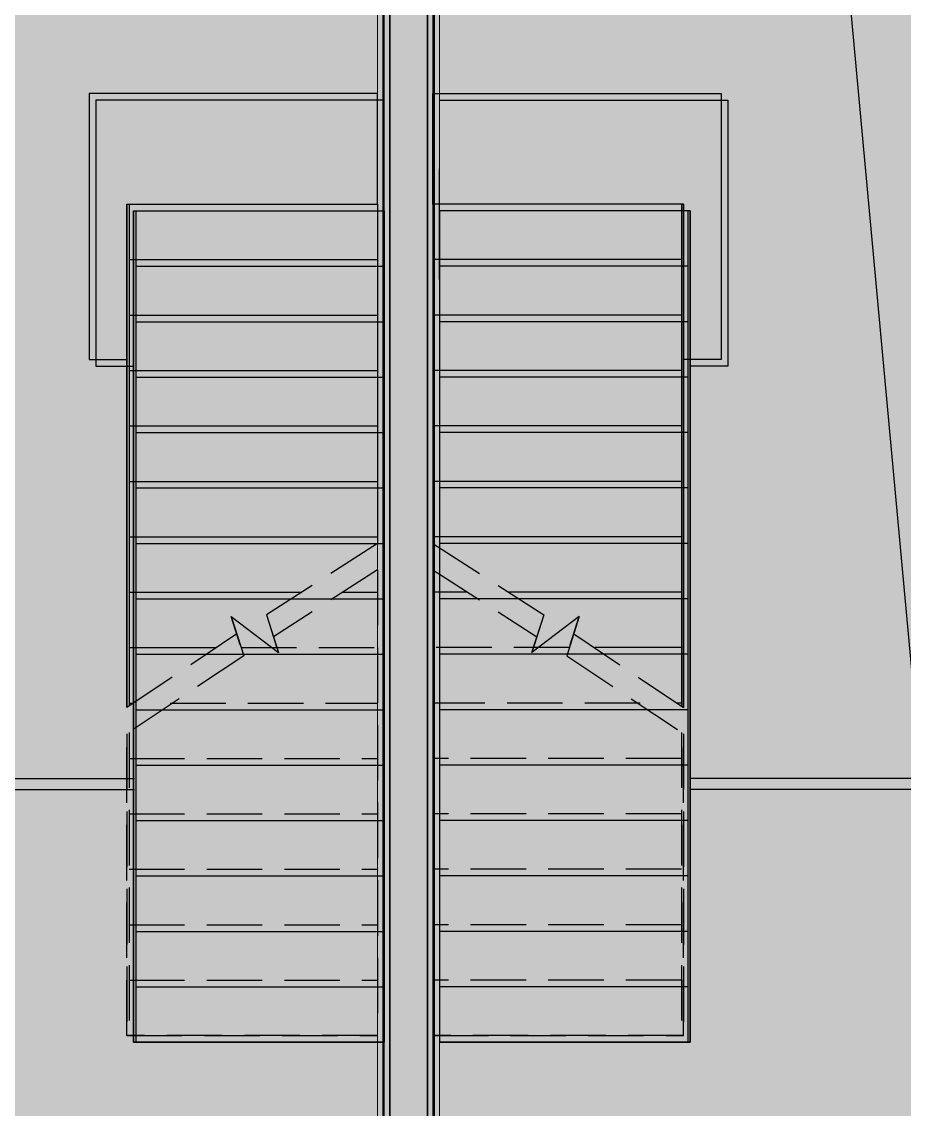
# Model space of a CAD drawing. Header units: inches. Extents: x 143994 to 247866, y 243815 to 272761.
# Drawn here: x 170397 to 174376, y 254934 to 259839 of the extents above; entities that cross this region are included whole.
import ezdxf

# ---------------------------------------------------------------- set-up
doc = ezdxf.new("R2010")
doc.units = ezdxf.units.IN
doc.header["$LTSCALE"] = 1000
doc.header["$MEASUREMENT"] = 0
doc.linetypes.add('DASH', pattern=[0.35, 0.25, -0.1])
doc.layers.get('DEFPOINTS').update_dxf_attribs({"color": 62})
for name, color, linetype in [('0-建筑1F', 127, 'Continuous'), ('0-建筑2F', 127, 'Continuous'), ('I-finish', 8, 'Continuous'), ('STAIR', 142, 'Continuous')]:
    doc.layers.add(name, color=color, linetype=linetype)
doc.layers.add('A-Wall', color=254, linetype='Continuous', lineweight=35)
doc.layers.add('W-保温层', color=8, linetype='Continuous', lineweight=13)

# ---------------------------------------------------------------- blocks, each defined once
blk = doc.blocks.new('144')
at = {"layer": 'A-Wall', "color": 127}
for p, q in [((652986.9, -378610.3), (652986.9, -390150.3)), ((653186.9, -390150.3), (653186.9, -378610.3))]:
    blk.add_line(p, q, dxfattribs=at)
at = {"layer": 'STAIR', "color": 127}
for p, q in [((652961.9, -380670.3), (651661.9, -380670.3)), ((651661.9, -380670.3), (651661.9, -381870.3)), ((652961.9, -381170.3), (652961.9, -380670.3)), ((653211.9, -380670.3), (654511.9, -380670.3)), ((653211.9, -381170.3), (653211.9, -380670.3)), ((654511.9, -380670.3), (654511.9, -381870.3)), ((651831.9, -381170.3), (651831.9, -383440.1)), ((651831.9, -383440.1), (651831.9, -381170.3)), ((651831.9, -381170.3), (652961.9, -381170.3)), ((651831.9, -383440.1), (651831.9, -381170.3)), ((651831.9, -381170.3), (652961.9, -381170.3)), ((651841.9, -381170.3), (651841.9, -383433.7)), ((652961.9, -381170.3), (652961.9, -382700.8)), ((652961.9, -381170.3), (652961.9, -382700.8)), ((654341.9, -381170.3), (653211.9, -381170.3)), ((653211.9, -381170.3), (653211.9, -382700.8)), ((654341.9, -381170.3), (653211.9, -381170.3)), ((653211.9, -381170.3), (653211.9, -382700.8)), ((654331.9, -381170.3), (654331.9, -383433.7)), ((654341.9, -381170.3), (654341.9, -383440.1)), ((654341.9, -383440.1), (654341.9, -381170.3)), ((654341.9, -383440.1), (654341.9, -381170.3)), ((651841.9, -381420.3), (652961.9, -381420.3)), ((654331.9, -381420.3), (653211.9, -381420.3)), ((651841.9, -381670.3), (652961.9, -381670.3)), ((654331.9, -381670.3), (653211.9, -381670.3)), ((651661.9, -381870.3), (651831.9, -381870.3)), ((654511.9, -381870.3), (654341.9, -381870.3)), ((651841.9, -381920.3), (652961.9, -381920.3)), ((654331.9, -381920.3), (653211.9, -381920.3)), ((651841.9, -382170.3), (652961.9, -382170.3)), ((654331.9, -382170.3), (653211.9, -382170.3)), ((651841.9, -382420.3), (652961.9, -382420.3)), ((654331.9, -382420.3), (653211.9, -382420.3)), ((651841.9, -382670.3), (652961.9, -382670.3)), ((654331.9, -382670.3), (653211.9, -382670.3)), ((651841.9, -382920.3), (652620.6, -382920.3)), ((652805.5, -382920.3), (652961.9, -382920.3)), ((653368.3, -382920.3), (653211.9, -382920.3)), ((654331.9, -382920.3), (653553.3, -382920.3)), ((652343.1, -383158.1), (652302, -383029.5)), ((652302, -383029.5), (652516.1, -383192.3)), ((653871.8, -383029.5), (653657.8, -383192.3)), ((653830.7, -383158.1), (653871.8, -383029.5)), ((652516.1, -383192.3), (652477.5, -383071.7)), ((653657.8, -383192.3), (653696.4, -383071.7)), ((651841.9, -383170.3), (652231.7, -383170.3)), ((654331.9, -383170.3), (653942.2, -383170.3)), ((651841.9, -383420.3), (651862.8, -383420.3)), ((654331.9, -383420.3), (654311.1, -383420.3))]:
    blk.add_line(p, q, dxfattribs=at)
at = {"layer": 'STAIR', "color": 127, "linetype": 'DASH'}
for p, q in [((652961.9, -382700.8), (652461.7, -383022.4)), ((653211.9, -382700.8), (653712.1, -383022.4)), ((652961.9, -382819.7), (652493.3, -383121)), ((652961.9, -382819.7), (652961.9, -384920.3)), ((652961.9, -382819.7), (652961.9, -384920.3)), ((653211.9, -382819.7), (653680.6, -383121)), ((653211.9, -382819.7), (653211.9, -384920.3)), ((653211.9, -382819.7), (653211.9, -384920.3)), ((652302, -383029.5), (652358.9, -383207.4)), ((652461.7, -383022.4), (652516.1, -383192.3)), ((653712.1, -383022.4), (653657.8, -383192.3)), ((653871.8, -383029.5), (653814.9, -383207.4)), ((652327.4, -383108.8), (651831.9, -383440.1)), ((653846.5, -383108.8), (654341.9, -383440.1)), ((652358.9, -383207.4), (651831.9, -383559)), ((652347, -383170.3), (652961.9, -383170.3)), ((653826.8, -383170.3), (653211.9, -383170.3)), ((653814.9, -383207.4), (654341.9, -383559)), ((652027.7, -383420.3), (652961.9, -383420.3)), ((654146.1, -383420.3), (653211.9, -383420.3)), ((651841.9, -383552.6), (651841.9, -384920.3)), ((654331.9, -383552.6), (654331.9, -384920.3)), ((651831.9, -383559), (651831.9, -384920.3)), ((651831.9, -384920.3), (651831.9, -383559)), ((651831.9, -384920.3), (651831.9, -383559)), ((654341.9, -383559), (654341.9, -384920.3)), ((654341.9, -384920.3), (654341.9, -383559)), ((654341.9, -384920.3), (654341.9, -383559)), ((651841.9, -383670.3), (652961.9, -383670.3)), ((654331.9, -383670.3), (653211.9, -383670.3)), ((651841.9, -383920.3), (652961.9, -383920.3)), ((654331.9, -383920.3), (653211.9, -383920.3)), ((651841.9, -384170.3), (652961.9, -384170.3)), ((654331.9, -384170.3), (653211.9, -384170.3)), ((651841.9, -384420.3), (652961.9, -384420.3)), ((654331.9, -384420.3), (653211.9, -384420.3)), ((651841.9, -384670.3), (652961.9, -384670.3)), ((654331.9, -384670.3), (653211.9, -384670.3)), ((651831.9, -384920.3), (652961.9, -384920.3)), ((652961.9, -384920.3), (651831.9, -384920.3)), ((652961.9, -384920.3), (651831.9, -384920.3)), ((654341.9, -384920.3), (653211.9, -384920.3)), ((653211.9, -384920.3), (654341.9, -384920.3)), ((653211.9, -384920.3), (654341.9, -384920.3))]:
    blk.add_line(p, q, dxfattribs=at)
at = {"layer": 'W-保温层', "color": 127}
for p, q in [((652961.9, -390150.3), (652961.9, -378610.3)), ((653211.9, -390150.3), (653211.9, -378610.3))]:
    blk.add_line(p, q, dxfattribs=at)
blk = doc.blocks.new('1442323')
at = {"layer": 'A-Wall', "color": 127}
for p, q in [((695036.9, -378699.3), (695036.9, -390239.3)), ((695236.9, -390239.3), (695236.9, -378699.3))]:
    blk.add_line(p, q, dxfattribs=at)
at = {"layer": 'I-finish', "color": 127}
for p, q in [((697436.9, -383819.3), (696994.3, -379018.8)), ((692836.9, -383819.3), (693886.9, -383819.3)), ((697436.9, -383819.3), (696391.9, -383819.3)), ((692836.9, -383869.3), (693886.9, -383869.3)), ((697436.9, -383869.3), (696391.9, -383869.3))]:
    blk.add_line(p, q, dxfattribs=at)
at = {"layer": 'STAIR', "color": 127}
for p, q in [((695011.9, -380759.3), (693711.9, -380759.3)), ((693711.9, -380759.3), (693711.9, -381959.3)), ((695261.9, -380759.3), (696561.9, -380759.3)), ((696561.9, -380759.3), (696561.9, -381959.3)), ((695261.9, -381569.3), (695261.9, -381069.3)), ((693881.9, -381259.3), (693881.9, -385009.3)), ((693881.9, -381259.3), (695011.9, -381259.3)), ((693881.9, -385009.3), (693881.9, -381259.3)), ((693881.9, -381259.3), (695011.9, -381259.3)), ((693881.9, -385009.3), (693881.9, -381259.3)), ((693891.9, -381259.3), (693891.9, -385009.3)), ((695011.9, -381259.3), (695011.9, -385009.3)), ((695011.9, -381259.3), (695011.9, -385009.3)), ((696391.9, -381259.3), (695261.9, -381259.3)), ((695261.9, -381259.3), (695261.9, -385009.3)), ((696391.9, -381259.3), (695261.9, -381259.3)), ((695261.9, -381259.3), (695261.9, -385009.3)), ((696381.9, -381259.3), (696381.9, -385009.3)), ((696391.9, -381259.3), (696391.9, -385009.3)), ((696391.9, -385009.3), (696391.9, -381259.3)), ((696391.9, -385009.3), (696391.9, -381259.3)), ((693891.9, -381509.3), (695011.9, -381509.3)), ((696381.9, -381509.3), (695261.9, -381509.3)), ((693891.9, -381759.3), (695011.9, -381759.3)), ((696381.9, -381759.3), (695261.9, -381759.3)), ((693711.9, -381959.3), (693881.9, -381959.3)), ((696561.9, -381959.3), (696391.9, -381959.3)), ((693891.9, -382009.3), (695011.9, -382009.3)), ((696381.9, -382009.3), (695261.9, -382009.3)), ((693891.9, -382259.3), (695011.9, -382259.3)), ((696381.9, -382259.3), (695261.9, -382259.3)), ((693891.9, -382509.3), (695011.9, -382509.3)), ((696381.9, -382509.3), (695261.9, -382509.3)), ((693891.9, -382759.3), (695011.9, -382759.3)), ((696381.9, -382759.3), (695261.9, -382759.3)), ((693891.9, -383009.3), (695011.9, -383009.3)), ((696381.9, -383009.3), (695261.9, -383009.3)), ((693891.9, -383259.3), (695011.9, -383259.3)), ((696381.9, -383259.3), (695261.9, -383259.3)), ((693891.9, -383509.3), (695011.9, -383509.3)), ((696381.9, -383509.3), (695261.9, -383509.3)), ((693891.9, -383759.3), (695011.9, -383759.3)), ((696381.9, -383759.3), (695261.9, -383759.3)), ((693891.9, -384009.3), (695011.9, -384009.3)), ((696381.9, -384009.3), (695261.9, -384009.3)), ((693891.9, -384259.3), (695011.9, -384259.3)), ((696381.9, -384259.3), (695261.9, -384259.3)), ((693891.9, -384509.3), (695011.9, -384509.3)), ((696381.9, -384509.3), (695261.9, -384509.3)), ((693891.9, -384759.3), (695011.9, -384759.3)), ((696381.9, -384759.3), (695261.9, -384759.3)), ((693881.9, -385009.3), (695011.9, -385009.3)), ((695011.9, -385009.3), (693881.9, -385009.3)), ((695011.9, -385009.3), (693881.9, -385009.3)), ((696391.9, -385009.3), (695261.9, -385009.3)), ((695261.9, -385009.3), (696391.9, -385009.3)), ((695261.9, -385009.3), (696391.9, -385009.3))]:
    blk.add_line(p, q, dxfattribs=at)
at = {"layer": 'W-保温层', "color": 127}
for p, q in [((695011.9, -390239.3), (695011.9, -378699.3)), ((695261.9, -390239.3), (695261.9, -378699.3))]:
    blk.add_line(p, q, dxfattribs=at)

msp = doc.modelspace()

# ---------------------------------------------------------------- hatches: boundary and pattern name
at = {"layer": 'DEFPOINTS'}
h = msp.add_hatch(dxfattribs=at)
h.set_pattern_fill('ANSI31', color=250)
h.set_pattern_definition([(45, (-65482.5842, -4e-05), (-1.122532015, 1.122532015), [])])
h.paths.add_polyline_path([(182383.45, 243814.78), (157803.44, 243814.78), (157803.44, 270814.78), (182383.45, 270814.78)])

# ---------------------------------------------------------------- block references
at = {"layer": '0-建筑1F'}
msp.add_blockref('144', (-480961.31, 640186.38), dxfattribs=at)
at = {"layer": '0-建筑2F'}
msp.add_blockref('1442323', (-522981.31, 640245.41), dxfattribs=at)

doc.saveas('drawing.dxf')
